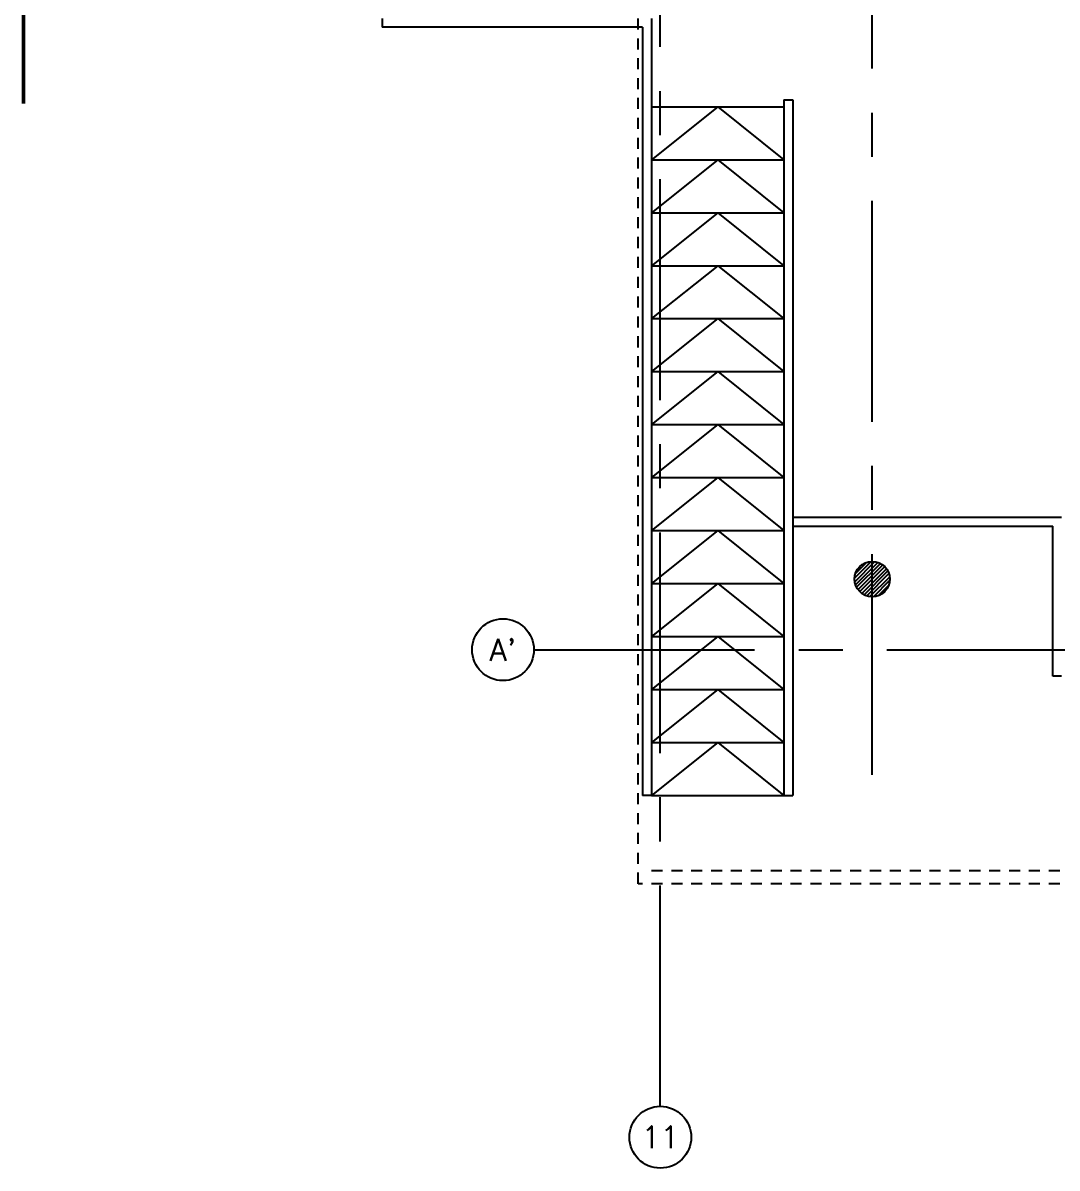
# Model space of a CAD drawing. Extents: x -0.4 to 93, y -13.2 to 77.1.
# Drawn here: x 6.21 to 17.92, y -13.17 to -0.2 of the extents above; entities that cross this region are included whole.
import ezdxf
from ezdxf.enums import TextEntityAlignment as Align

# ---------------------------------------------------------------- set-up
doc = ezdxf.new("R2010")
doc.units = 0
doc.header["$MEASUREMENT"] = 0
doc.linetypes.add('CENTERX2', pattern=[4, 2.5, -0.5, 0.5, -0.5])
doc.linetypes.add('HIDDEN2', pattern=[0.1875, 0.125, -0.0625])
for name, color, linetype in [('AX', 11, 'CONTINUOUS'), ('AX-CR', 11, 'CONTINUOUS'), ('AX-TXT', 2, 'CONTINUOUS'), ('AXES', 11, 'CENTERX2'), ('CANOPY-LN', 11, 'CONTINUOUS'), ('Handrail', 11, 'CONTINUOUS'), ('HAT', 11, 'CONTINUOUS'), ('Ramb', 11, 'CONTINUOUS'), ('WALL', 11, 'CONTINUOUS')]:
    doc.layers.add(name, color=color, linetype=linetype)
doc.styles.add('ROMANS', font='ROMANS.shx', dxfattribs={"width": 0.6})

# ---------------------------------------------------------------- blocks, each defined once
blk = doc.blocks.new('AXU')
at = {"layer": 'AX-CR'}
blk.add_circle((0, 350), 350, dxfattribs=at)
at = {"layer": 'AX-TXT', "style": 'ROMANS'}
blk.add_attdef('AX', text='', height=250, dxfattribs=at).set_placement((0, 350), align=Align.MIDDLE)
blk = doc.blocks.new('AXL')
at = {"layer": 'AX-CR'}
blk.add_circle((-350, 0), 350, dxfattribs=at)
at = {"layer": 'AX-TXT', "style": 'ROMANS'}
blk.add_attdef('AX', text='', height=250, dxfattribs=at).set_placement((-350, 0), align=Align.MIDDLE)

msp = doc.modelspace()

# ---------------------------------------------------------------- hatches: boundary and pattern name
at = {"layer": 'HAT'}
h = msp.add_hatch(dxfattribs=at)
h.set_pattern_fill('ANSI31', color=256, scale=0.24, style=0)
h.set_pattern_definition([(45, (-33.162692, -41.407555), (-0.021213203, 0.021213203), [])])
h.paths.add_polyline_path([(15.6295, -6.5), (15.8295, -6.5), (15.8295, -6.3, 0.4142136)])
h.paths.add_polyline_path([(15.8295, -6.3), (15.8295, -6.5), (16.0295, -6.5, 0.4142136)])
h.paths.add_polyline_path([(16.0295, -6.5), (15.8295, -6.5), (15.8295, -6.7, 0.4142136)])
h.paths.add_polyline_path([(15.8295, -6.5), (15.6295, -6.5, 0.4142136), (15.8295, -6.7)])

# ---------------------------------------------------------------- linework, layer by layer
at = {"layer": 'AXES'}
for p, q in [((6.2095, -1.1143), (6.2095, 76.4248)), ((6.2295, -1.1143), (6.2295, 76.4248)), ((13.4295, -12.4715), (13.4295, 76.4248)), ((15.8295, -8.7172), (15.8295, 4.9447)), ((11.9971, -7.3), (30.5849, -7.3))]:
    msp.add_line(p, q, dxfattribs=at)
at = {"layer": 'CANOPY-LN', "linetype": 'HIDDEN2'}
for p, q in [((13.1795, -9.95), (13.1795, 5.5)), ((31.6795, -9.95), (13.1795, -9.95))]:
    msp.add_line(p, q, dxfattribs=at)
at = {"layer": 'CANOPY-LN', "color": 8, "linetype": 'HIDDEN2'}
msp.add_line((13.3295, -9.8), (31.5295, -9.8), dxfattribs=at)
at = {"layer": 'Handrail'}
for p, q in [((10.2795, -0.15), (10.2795, -0.25)), ((13.2295, -0.25), (10.2795, -0.25)), ((13.2295, -0.25), (13.2295, -8.95)), ((13.3295, -0.15), (13.3295, -8.95)), ((14.8295, -1.0715), (14.8295, -8.95)), ((14.8295, -1.0715), (14.9295, -1.0715)), ((14.9295, -1.0715), (14.9295, -8.95)), ((14.9295, -5.8), (17.9738, -5.8)), ((14.9295, -5.9), (17.8738, -5.9)), ((17.8738, -7.6), (17.8738, -5.9)), ((17.9738, -7.6), (17.8738, -7.6)), ((13.3295, -8.95), (13.2295, -8.95)), ((14.8295, -8.95), (14.9295, -8.95))]:
    msp.add_line(p, q, dxfattribs=at)
at = {"layer": 'Ramb'}
for p, q in [((13.3295, -1.15), (14.8295, -1.15)), ((14.0795, -1.15), (13.3295, -1.75)), ((14.0795, -1.15), (14.8295, -1.75)), ((13.3295, -1.75), (14.8295, -1.75)), ((14.0795, -1.75), (13.3295, -2.35)), ((14.0795, -1.75), (14.8295, -2.35)), ((13.3295, -2.35), (14.8295, -2.35)), ((14.0795, -2.35), (13.3295, -2.95)), ((14.0795, -2.35), (14.8295, -2.95)), ((13.3295, -2.95), (14.8295, -2.95)), ((14.0795, -2.95), (13.3295, -3.55)), ((14.0795, -2.95), (14.8295, -3.55)), ((13.3295, -3.55), (14.8295, -3.55)), ((14.0795, -3.55), (13.3295, -4.15)), ((14.0795, -3.55), (14.8295, -4.15)), ((13.3295, -4.15), (14.8295, -4.15)), ((14.0795, -4.15), (13.3295, -4.75)), ((14.0795, -4.15), (14.8295, -4.75)), ((13.3295, -4.75), (14.8295, -4.75)), ((14.0795, -4.75), (13.3295, -5.35)), ((14.0795, -4.75), (14.8295, -5.35)), ((13.3295, -5.35), (14.8295, -5.35)), ((14.0795, -5.35), (13.3295, -5.95)), ((14.0795, -5.35), (14.8295, -5.95)), ((13.3295, -5.95), (14.8295, -5.95)), ((14.0795, -5.95), (13.3295, -6.55)), ((14.0795, -5.95), (14.8295, -6.55)), ((13.3295, -6.55), (14.8295, -6.55)), ((14.0795, -6.55), (13.3295, -7.15)), ((14.0795, -6.55), (14.8295, -7.15)), ((13.3295, -7.15), (14.8295, -7.15)), ((14.0795, -7.15), (13.3295, -7.75)), ((14.0795, -7.15), (14.8295, -7.75)), ((13.3295, -7.75), (14.8295, -7.75)), ((14.0795, -7.75), (13.3295, -8.35)), ((14.0795, -7.75), (14.8295, -8.35)), ((13.3295, -8.35), (14.8295, -8.35)), ((14.0795, -8.35), (13.3295, -8.95)), ((14.0795, -8.35), (14.8295, -8.95)), ((13.3295, -8.95), (14.8295, -8.95))]:
    msp.add_line(p, q, dxfattribs=at)
at = {"layer": 'WALL'}
msp.add_circle((15.8295, -6.5), 0.2, dxfattribs=at)

# ---------------------------------------------------------------- block references
at = {"layer": 'AX', "xscale": 0.001000000047497451, "yscale": 0.0009999999892897904, "zscale": 0.001}
for name, p, values in [('AXL', (11.9971, -7.3), {'AX': "A'"}), ('AXU', (13.4295, -13.1715), {'AX': '11'})]:
    msp.add_blockref(name, p, dxfattribs=at).add_auto_attribs(values)

doc.saveas('drawing.dxf')
